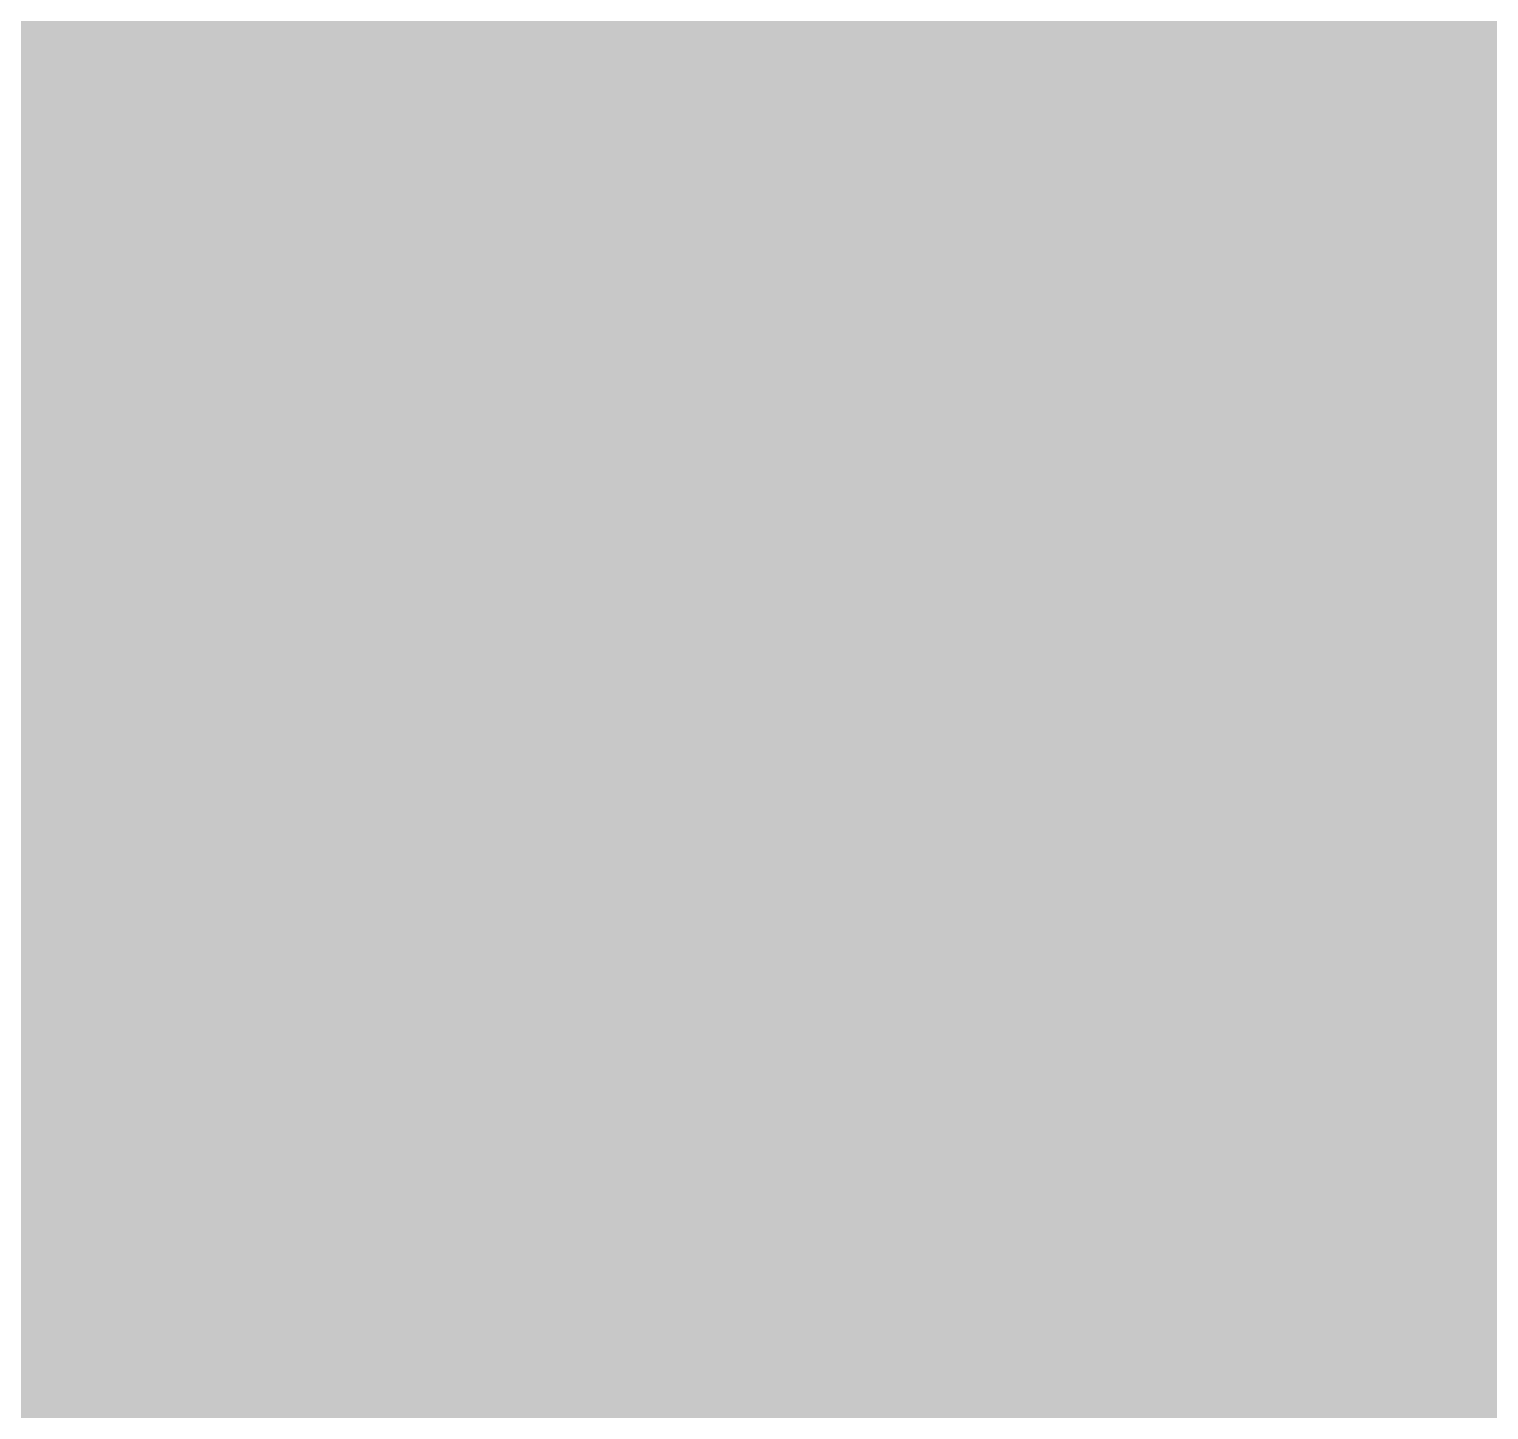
# Model space of a CAD drawing. Header units: inches. Extents: x 248001 to 248864, y 535757 to 536301.
# Drawn here: x 248078.9476 to 248078.9984, y 536133.527 to 536133.5751 of the extents above; entities that cross this region are included whole.
import ezdxf

# ---------------------------------------------------------------- set-up
doc = ezdxf.new("R2010")
doc.units = ezdxf.units.IN
doc.header["$MEASUREMENT"] = 0
doc.linetypes.add('PHANTOM2', pattern=[1.25, 0.625, -0.125, 0.125, -0.125, 0.125, -0.125])
doc.layers.add('New Footpath', color=25, linetype='PHANTOM2', lineweight=20)

msp = doc.modelspace()

# ---------------------------------------------------------------- hatches: boundary and pattern name
at = {"layer": 'New Footpath', "lineweight": 40, "transparency": 33554585}
h = msp.add_hatch(color=256, dxfattribs=at)
h.dxf.hatch_style = 1
h.paths.add_polyline_path([(248282.17364, 536219.237637), (248271.085553, 536230.750763), (248255.222883, 536251.130332), (248250.336733, 536254.51659), (248245.757939, 536254.960589), (248227.16169, 536250.531288), (248217.98979, 536246.864197), (248191.203944, 536227.302725), (248169.512342, 536206.325709), (248146.591928, 536185.31559), (248129.846675, 536169.278117), (248117.368582, 536157.847963), (248098.096158, 536142.493952), (248053.354667, 536124.468836), (248021.41153, 536120.120108), (248021.573405, 536118.931076), (248053.664544, 536123.299953), (248098.706966, 536141.446306), (248118.030085, 536156.840705, 0.017222), (248118.260437, 536157.037562), (248130.631019, 536168.369234, 0.005554), (248130.702363, 536168.436059), (248147.412466, 536184.439868), (248170.335021, 536205.451949), (248191.97858, 536226.382504), (248218.575531, 536245.806028), (248227.525406, 536249.38435), (248245.841306, 536253.746876), (248249.909968, 536253.352344), (248254.388591, 536250.248516), (248270.177399, 536229.96384), (248281.309308, 536218.405214, -0.402754), (248281.316274, 536210.088224), (248270.343333, 536198.656393, -0.202016), (248264.061937, 536195.89325), (248253.436993, 536196.18091, 0.290453), (248249.484304, 536193.260873), (248237.087362, 536167.729886, 0.056988), (248235.579711, 536163.443027), (248232.333792, 536149.217095), (248225.407115, 536122.677464, -0.045144), (248223.881252, 536118.438544), (248220.211251, 536110.556239, -0.022808), (248217.909973, 536106.082844, -0.070065), (248213.981458, 536101.024061, -0.012146), (248211.825001, 536099.021554, -0.004355), (248208.019208, 536095.707401, 0.008998), (248204.073983, 536092.206637, 0.02178), (248200.784908, 536088.900331, 0.049628), (248197.077761, 536083.910695, 0.07545), (248194.037008, 536076.328851, 0.025312), (248193.332773, 536072.572746, 0.056981), (248193.079815, 536059.996927, 0.028686), (248193.686899, 536056.088265, 0.079447), (248195.443356, 536051.316237, 0.141067), (248200.01472, 536046.911855, 0.054615), (248203.288576, 536045.623461), (248210.331579, 536043.101915), (248233.964589, 536035.237814, -0.124435), (248249.943592, 536024.061259), (248275.739454, 535992.242664), (248276.37094, 535991.365213, 0.265128), (248290.182257, 535986.116033), (248322.750943, 535994.14468, 0.092776), (248329.449813, 535997.190349), (248355.370678, 536015.374134, 0.066247), (248361.193959, 536020.73461), (248372.237238, 536033.99415, -0.103286), (248381.845817, 536041.614386), (248385.6272, 536043.509849), (248430.433603, 536067.508957, -0.129757), (248433.412977, 536068.218077), (248438.973588, 536068.082319, -0.031738), (248439.731591, 536068.015547), (248440.403346, 536067.913115, 0.090096), (248445.774386, 536068.067639), (248456.510799, 536070.334675), (248468.462493, 536072.349616), (248478.616516, 536072.226272, 0.089266), (248483.857146, 536073.103826), (248489.455241, 536075.109131, 0.036317), (248491.445286, 536075.989665), (248496.24099, 536078.542562), (248495.677111, 536079.601827), (248490.881407, 536077.048929, -0.036317), (248489.050566, 536076.238838), (248483.452471, 536074.233533, -0.089266), (248478.631092, 536073.426184), (248468.566885, 536073.548436, 0.044822), (248468.174426, 536073.517985), (248456.331561, 536071.521392, 0.01027), (248456.242782, 536071.504543), (248445.52603, 536069.241658, -0.090104), (248440.583794, 536069.09947), (248439.912481, 536069.201834, 0.031738), (248439.002876, 536069.281962), (248433.442265, 536069.41772, 0.129757), (248429.867017, 536068.566775), (248385.074936, 536044.575339), (248381.308078, 536042.687156, 0.103286), (248371.315156, 536034.762111), (248360.271877, 536021.502571, -0.066247), (248354.681527, 536016.356514), (248328.760662, 535998.172729, -0.092776), (248322.463724, 535995.3098), (248289.946561, 535987.293854, -0.263385), (248277.321499, 535992.098729), (248276.693309, 535992.9716), (248250.86389, 536024.831587, 0.124709), (248234.366943, 536036.36862), (248210.723313, 536044.236255), (248203.648125, 536046.769325, -0.052379), (248200.732326, 536047.891527, -0.145261), (248196.486231, 536051.909933, -0.079493), (248194.86238, 536056.329844, -0.028752), (248194.274379, 536060.111034, -0.056153), (248194.498664, 536072.236977, -0.026545), (248195.204483, 536076.051341, -0.075434), (248198.109531, 536083.297936, -0.050893), (248201.778471, 536088.208635, -0.021564), (248204.970271, 536091.400577, -0.008813), (248208.804574, 536094.800072, 0.00449), (248212.743272, 536098.231989, 0.012121), (248214.93261, 536100.27573, 0.068087), (248218.936636, 536105.460937, 0.022921), (248221.300685, 536110.0531), (248224.969116, 536117.932034, 0.045144), (248226.568221, 536122.374423), (248233.499591, 536148.932034), (248236.749643, 536163.176085, -0.056988), (248238.166835, 536167.205732), (248250.587149, 536192.784853, -0.28978), (248253.467792, 536194.979637), (248264.054329, 536194.693017, 0.202588), (248271.211958, 536197.828439), (248282.182, 536209.257249, 0.402754)])
h = msp.add_hatch(color=256, dxfattribs=at)
h.dxf.hatch_style = 1
h.paths.add_polyline_path([(248282.17364, 536219.237637), (248271.085553, 536230.750763), (248255.222883, 536251.130332), (248250.336733, 536254.51659), (248245.757939, 536254.960589), (248227.16169, 536250.531288), (248217.98979, 536246.864197), (248191.203944, 536227.302725), (248169.512342, 536206.325709), (248146.591928, 536185.31559), (248129.846675, 536169.278117), (248117.368582, 536157.847963), (248098.096158, 536142.493952), (248053.354667, 536124.468836), (248021.41153, 536120.120108), (248021.573405, 536118.931076), (248053.664544, 536123.299953), (248098.706966, 536141.446306), (248118.030085, 536156.840705, 0.017222), (248118.260437, 536157.037562), (248130.631019, 536168.369234, 0.005554), (248130.702363, 536168.436059), (248147.412466, 536184.439868), (248170.335021, 536205.451949), (248191.97858, 536226.382504), (248218.575531, 536245.806028), (248227.525406, 536249.38435), (248245.841306, 536253.746876), (248249.909968, 536253.352344), (248254.388591, 536250.248516), (248270.177399, 536229.96384), (248281.309308, 536218.405214, -0.402754), (248281.316274, 536210.088224), (248270.343333, 536198.656393, -0.202016), (248264.061937, 536195.89325), (248253.436993, 536196.18091, 0.290453), (248249.484304, 536193.260873), (248237.087362, 536167.729886, 0.056988), (248235.579711, 536163.443027), (248232.333792, 536149.217095), (248225.407115, 536122.677464, -0.045144), (248223.881252, 536118.438544), (248220.211251, 536110.556239, -0.022808), (248217.909973, 536106.082844, -0.070065), (248213.981458, 536101.024061, -0.012146), (248211.825001, 536099.021554, -0.004355), (248208.019208, 536095.707401, 0.008998), (248204.073983, 536092.206637, 0.02178), (248200.784908, 536088.900331, 0.049628), (248197.077761, 536083.910695, 0.07545), (248194.037008, 536076.328851, 0.025312), (248193.332773, 536072.572746, 0.056981), (248193.079815, 536059.996927, 0.028686), (248193.686899, 536056.088265, 0.079447), (248195.443356, 536051.316237, 0.141067), (248200.01472, 536046.911855, 0.054615), (248203.288576, 536045.623461), (248210.331579, 536043.101915), (248233.964589, 536035.237814, -0.124435), (248249.943592, 536024.061259), (248275.739454, 535992.242664), (248276.37094, 535991.365213, 0.265128), (248290.182257, 535986.116033), (248322.750943, 535994.14468, 0.092776), (248329.449813, 535997.190349), (248355.370678, 536015.374134, 0.066247), (248361.193959, 536020.73461), (248372.237238, 536033.99415, -0.103286), (248381.845817, 536041.614386), (248385.6272, 536043.509849), (248430.433603, 536067.508957, -0.129757), (248433.412977, 536068.218077), (248438.973588, 536068.082319, -0.031738), (248439.731591, 536068.015547), (248440.403346, 536067.913115, 0.090096), (248445.774386, 536068.067639), (248456.510799, 536070.334675), (248468.462493, 536072.349616), (248478.616516, 536072.226272, 0.089266), (248483.857146, 536073.103826), (248489.455241, 536075.109131, 0.036317), (248491.445286, 536075.989665), (248496.24099, 536078.542562), (248495.677111, 536079.601827), (248490.881407, 536077.048929, -0.036317), (248489.050566, 536076.238838), (248483.452471, 536074.233533, -0.089266), (248478.631092, 536073.426184), (248468.566885, 536073.548436, 0.044822), (248468.174426, 536073.517985), (248456.331561, 536071.521392, 0.01027), (248456.242782, 536071.504543), (248445.52603, 536069.241658, -0.090104), (248440.583794, 536069.09947), (248439.912481, 536069.201834, 0.031738), (248439.002876, 536069.281962), (248433.442265, 536069.41772, 0.129757), (248429.867017, 536068.566775), (248385.074936, 536044.575339), (248381.308078, 536042.687156, 0.103286), (248371.315156, 536034.762111), (248360.271877, 536021.502571, -0.066247), (248354.681527, 536016.356514), (248328.760662, 535998.172729, -0.092776), (248322.463724, 535995.3098), (248289.946561, 535987.293854, -0.263385), (248277.321499, 535992.098729), (248276.693309, 535992.9716), (248250.86389, 536024.831587, 0.124709), (248234.366943, 536036.36862), (248210.723313, 536044.236255), (248203.648125, 536046.769325, -0.052379), (248200.732326, 536047.891527, -0.145261), (248196.486231, 536051.909933, -0.079493), (248194.86238, 536056.329844, -0.028752), (248194.274379, 536060.111034, -0.056153), (248194.498664, 536072.236977, -0.026545), (248195.204483, 536076.051341, -0.075434), (248198.109531, 536083.297936, -0.050893), (248201.778471, 536088.208635, -0.021564), (248204.970271, 536091.400577, -0.008813), (248208.804574, 536094.800072, 0.00449), (248212.743272, 536098.231989, 0.012121), (248214.93261, 536100.27573, 0.068087), (248218.936636, 536105.460937, 0.022921), (248221.300685, 536110.0531), (248224.969116, 536117.932034, 0.045144), (248226.568221, 536122.374423), (248233.499591, 536148.932034), (248236.749643, 536163.176085, -0.056988), (248238.166835, 536167.205732), (248250.587149, 536192.784853, -0.28978), (248253.467792, 536194.979637), (248264.054329, 536194.693017, 0.202588), (248271.211958, 536197.828439), (248282.182, 536209.257249, 0.402754)])

doc.saveas('drawing.dxf')
